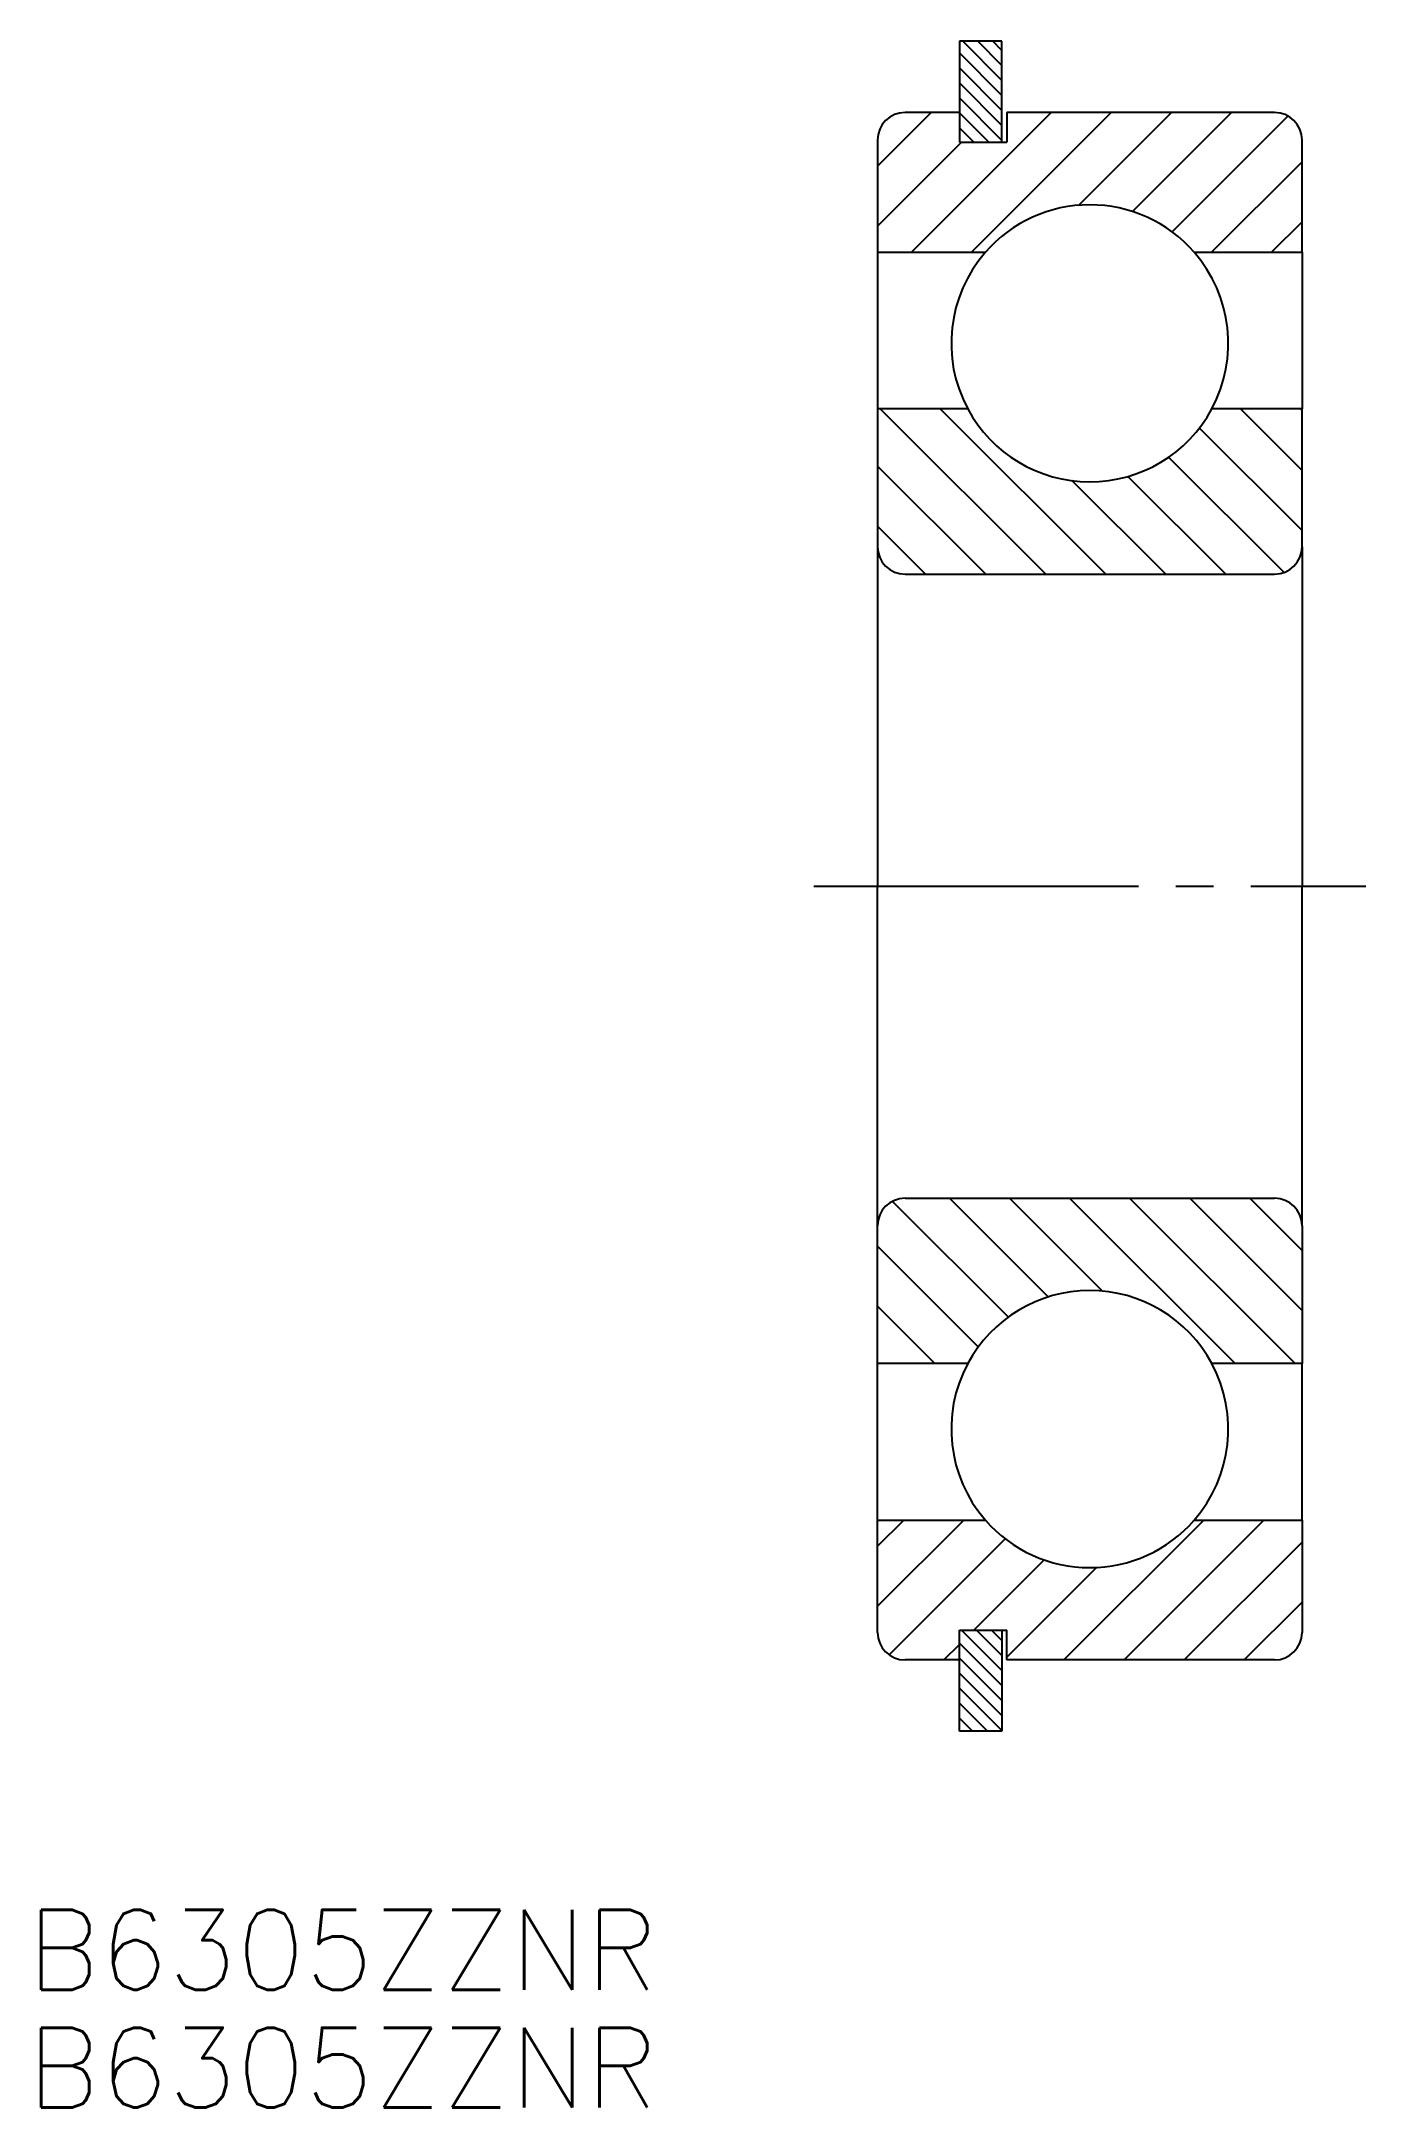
# Model space of a CAD drawing. Extents: x 68.2 to 121.2, y 174.5 to 257.3.
import ezdxf

# ---------------------------------------------------------------- set-up
doc = ezdxf.new("R2010")
doc.units = 0
doc.linetypes.add('CENTER', pattern=[17.5, 13, -1.5, 1.5, -1.5])
doc.layers.get('0').update_dxf_attribs({"linetype": 'CONTINUOUS'})
doc.layers.add('CENTER', color=1, linetype='CENTER')
doc.styles.get("Standard").update_dxf_attribs({"font": 'txt.shx', "bigfont": '@extfont2.shx'})

msp = doc.modelspace()

# ---------------------------------------------------------------- linework, layer by layer
at = {"color": 7, "linetype": 'CONTINUOUS'}
for p, q in [((106.656, 257.326), (104.956, 257.326)), ((104.956, 257.326), (104.956, 254.476)), ((106.656, 253.281), (106.656, 257.326)), ((104.956, 254.476), (102.776, 254.476)), ((104.956, 254.476), (104.956, 253.281)), ((117.576, 254.476), (106.856, 254.476)), ((106.856, 254.476), (106.856, 253.281)), ((101.676, 253.376), (101.676, 248.876)), ((118.676, 248.876), (118.676, 253.376)), ((104.956, 253.281), (106.656, 253.281)), ((106.656, 253.281), (106.856, 253.281)), ((101.676, 248.876), (105.995, 248.876)), ((101.676, 248.876), (101.676, 242.601)), ((114.357, 248.876), (118.676, 248.876)), ((118.676, 248.876), (118.676, 242.601)), ((101.676, 242.601), (101.676, 237.076)), ((105.286, 242.601), (101.676, 242.601)), ((118.676, 242.601), (115.066, 242.601)), ((118.676, 237.076), (118.676, 242.601)), ((101.676, 237.076), (101.676, 223.476)), ((118.676, 237.076), (118.676, 223.476)), ((102.776, 235.976), (117.576, 235.976)), ((101.676, 209.876), (101.676, 223.476)), ((118.676, 209.876), (118.676, 223.476)), ((102.776, 210.976), (117.576, 210.976)), ((101.676, 204.351), (101.676, 209.876)), ((118.676, 209.876), (118.676, 204.351)), ((105.286, 204.351), (101.676, 204.351)), ((101.676, 198.076), (101.676, 204.351)), ((118.676, 204.351), (115.066, 204.351)), ((118.676, 198.076), (118.676, 204.351)), ((101.676, 193.576), (101.676, 198.076)), ((101.676, 198.076), (105.995, 198.076)), ((114.357, 198.076), (118.676, 198.076)), ((118.676, 198.076), (118.676, 193.576)), ((104.956, 193.671), (106.656, 193.671)), ((104.956, 192.476), (104.956, 193.671)), ((106.656, 193.671), (106.856, 193.671)), ((106.656, 193.671), (106.656, 189.626)), ((106.856, 192.476), (106.856, 193.671)), ((104.956, 192.476), (102.776, 192.476)), ((104.956, 189.626), (104.956, 192.476)), ((117.576, 192.476), (106.856, 192.476)), ((106.656, 189.626), (104.956, 189.626))]:
    msp.add_line(p, q, dxfattribs=at)
at = {"color": 3, "linetype": 'CONTINUOUS'}
for p, q in [((106.656, 255.159), (104.956, 256.859)), ((106.656, 255.76), (105.09, 257.326)), ((106.656, 256.361), (105.691, 257.326)), ((106.656, 256.962), (106.292, 257.326)), ((106.656, 254.558), (104.956, 256.258)), ((106.656, 253.957), (104.956, 255.657)), ((106.656, 253.356), (104.956, 255.056)), ((101.676, 252.326), (103.826, 254.476)), ((103.034, 248.876), (108.634, 254.476)), ((106.13, 253.281), (104.956, 254.455)), ((105.438, 248.876), (111.038, 254.476)), ((109.718, 250.751), (113.443, 254.476)), ((111.869, 250.498), (115.847, 254.476)), ((113.459, 249.684), (118.108, 254.333)), ((105.529, 253.281), (104.956, 253.854)), ((101.676, 249.921), (105.035, 253.281)), ((115.055, 248.876), (118.676, 252.496)), ((117.459, 248.876), (118.676, 250.092)), ((108.409, 235.976), (101.784, 242.601)), ((108.409, 235.976), (101.784, 242.601)), ((110.813, 235.976), (104.188, 242.601)), ((110.813, 235.976), (104.188, 242.601)), ((118.676, 240.134), (116.209, 242.601)), ((118.676, 240.134), (116.209, 242.601)), ((118.676, 242.538), (118.613, 242.601)), ((118.676, 242.538), (118.613, 242.601)), ((118.676, 237.73), (114.56, 241.846)), ((118.676, 237.73), (114.56, 241.846)), ((106.005, 235.976), (101.676, 240.305)), ((106.005, 235.976), (101.676, 240.305)), ((117.955, 236.047), (113.319, 240.683)), ((117.955, 236.047), (113.319, 240.683)), ((113.217, 235.976), (109.456, 239.737)), ((113.217, 235.976), (109.456, 239.737)), ((115.622, 235.976), (111.7, 239.897)), ((115.622, 235.976), (111.7, 239.897)), ((103.601, 235.976), (101.676, 237.901)), ((103.601, 235.976), (101.676, 237.901)), ((106.93, 206.2), (102.279, 210.851)), ((108.518, 207.017), (104.559, 210.976)), ((110.69, 207.249), (106.963, 210.976)), ((115.993, 204.351), (109.368, 210.976)), ((118.397, 204.351), (111.772, 210.976)), ((118.676, 206.476), (114.176, 210.976)), ((118.676, 208.88), (116.58, 210.976)), ((105.723, 205.003), (101.676, 209.051)), ((103.972, 204.351), (101.676, 206.647)), ((101.676, 197.03), (102.722, 198.076)), ((101.676, 194.626), (105.126, 198.076)), ((109.142, 192.476), (114.742, 198.076)), ((111.547, 192.476), (117.147, 198.076)), ((102.138, 192.683), (106.788, 197.334)), ((113.951, 192.476), (118.676, 197.201)), ((105.529, 193.671), (108.36, 196.502)), ((106.856, 192.593), (110.463, 196.201)), ((116.355, 192.476), (118.676, 194.797)), ((104.334, 192.476), (104.956, 193.097)), ((106.656, 191.449), (104.956, 193.149)), ((106.656, 192.05), (105.035, 193.671)), ((106.656, 192.651), (105.636, 193.671)), ((106.656, 193.252), (106.237, 193.671)), ((106.656, 190.848), (104.956, 192.548)), ((106.656, 190.247), (104.956, 191.947)), ((106.656, 189.646), (104.956, 191.346)), ((106.075, 189.626), (104.956, 190.745)), ((105.474, 189.626), (104.956, 190.144))]:
    msp.add_line(p, q, dxfattribs=at)
at = {"color": 7, "linetype": 'CONTINUOUS'}
for centre, radius, start, end in [((102.776, 253.376), 1.1, 90, 180), ((117.576, 253.376), 1.1, 0, 90), ((110.176, 245.226), 5.55, 41.12148, 138.87852), ((110.176, 245.226), 5.55, 138.87852, 208.22745), ((110.176, 245.226), 5.55, 331.77255, 41.12148), ((110.176, 245.226), 5.55, 208.22745, 331.77255), ((102.776, 237.076), 1.1, 180, 270), ((117.576, 237.076), 1.1, 270, 0), ((102.776, 209.876), 1.1, 90, 180), ((117.576, 209.876), 1.1, 0, 90), ((110.176, 201.726), 5.55, 28.22745, 151.77255), ((110.176, 201.726), 5.55, 151.77255, 221.12148), ((110.176, 201.726), 5.55, 318.87852, 28.22745), ((110.176, 201.726), 5.55, 221.12148, 318.87852), ((102.776, 193.576), 1.1, 180, 270), ((117.576, 193.576), 1.1, 270, 0)]:
    msp.add_arc(centre, radius, start, end, dxfattribs=at)
at = {"layer": 'CENTER', "color": 1, "linetype": 'CENTER'}
msp.add_line((99.126, 223.476), (121.226, 223.476), dxfattribs=at)

# ---------------------------------------------------------------- texts
at = {"color": 7, "linetype": 'CONTINUOUS'}
for p in [(67.629, 179.263), (67.629, 174.54)]:
    msp.add_text('B6305ZZNR', height=3.2, dxfattribs=at).set_placement(p)

doc.saveas('drawing.dxf')
